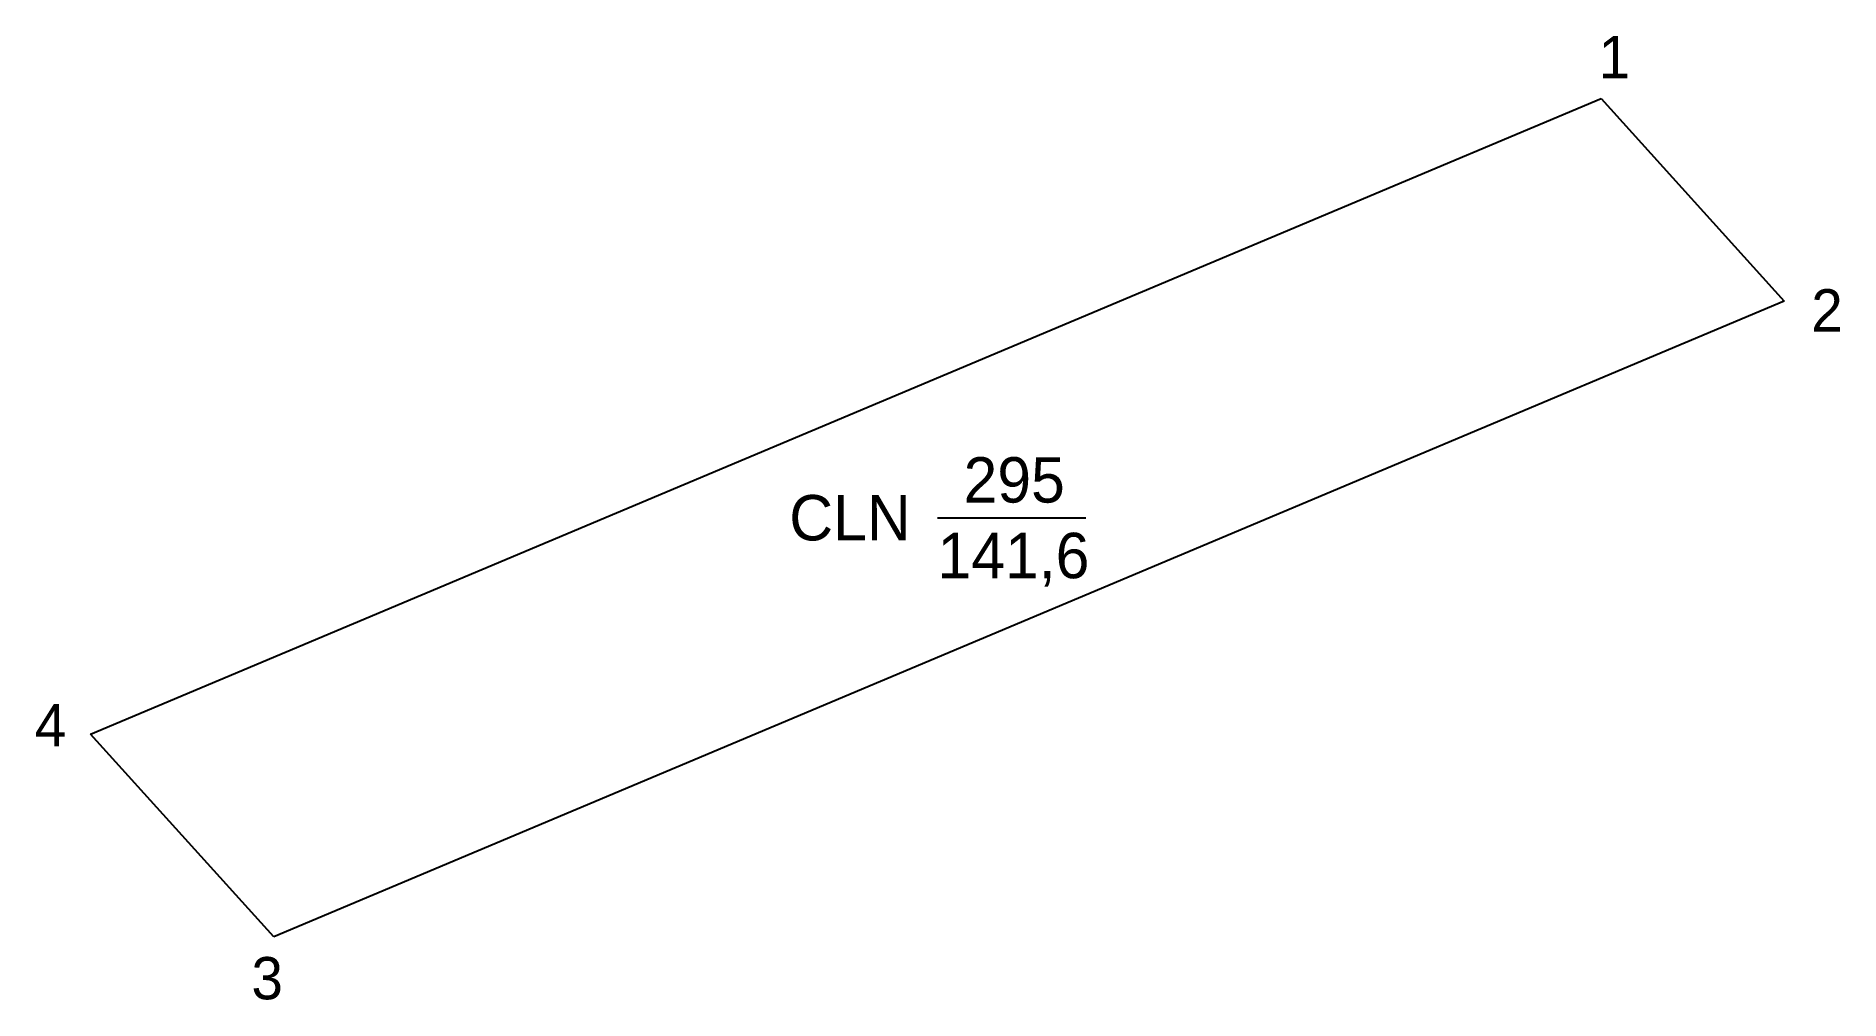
# Model space of a CAD drawing. Extents: x 550003.5 to 550036.6, y 1838032.2 to 1838049.8.
import ezdxf

# ---------------------------------------------------------------- set-up
doc = ezdxf.new("R2010")
doc.units = 0
for name, color, linetype in [('CanhThua', 7, 'Continuous'), ('NhanDiaChinhThua', 7, 'Continuous'), ('SoHieuDinhThua', 7, 'Continuous')]:
    doc.layers.add(name, color=color, linetype=linetype)

msp = doc.modelspace()

# ---------------------------------------------------------------- linework, layer by layer
at = {"layer": 'CanhThua'}
for p, q in [((550004.54, 1838037.03), (550032.19, 1838048.67)), ((550032.19, 1838048.67), (550035.54, 1838044.96)), ((550035.54, 1838044.96), (550007.89, 1838033.32)), ((550007.89, 1838033.32), (550004.54, 1838037.03))]:
    msp.add_line(p, q, dxfattribs=at)
at = {"layer": 'NhanDiaChinhThua'}
msp.add_line((550020.04, 1838040.995), (550022.756, 1838040.995), dxfattribs=at)

# ---------------------------------------------------------------- texts
for s, p in [('295', (550020.517, 1838041.272)), ('CLN', (550017.327, 1838040.579)), ('141,6', (550020.04, 1838039.887))]:
    msp.add_text(s, height=0.8311, dxfattribs=at).set_placement(p)
at = {"layer": 'SoHieuDinhThua'}
for s, p in [('1', (550032.142, 1838049.039)), ('2', (550036.034, 1838044.404)), ('4', (550003.517, 1838036.811)), ('3', (550007.483, 1838032.176))]:
    msp.add_text(s, height=0.775, dxfattribs=at).set_placement(p)

doc.saveas('drawing.dxf')
